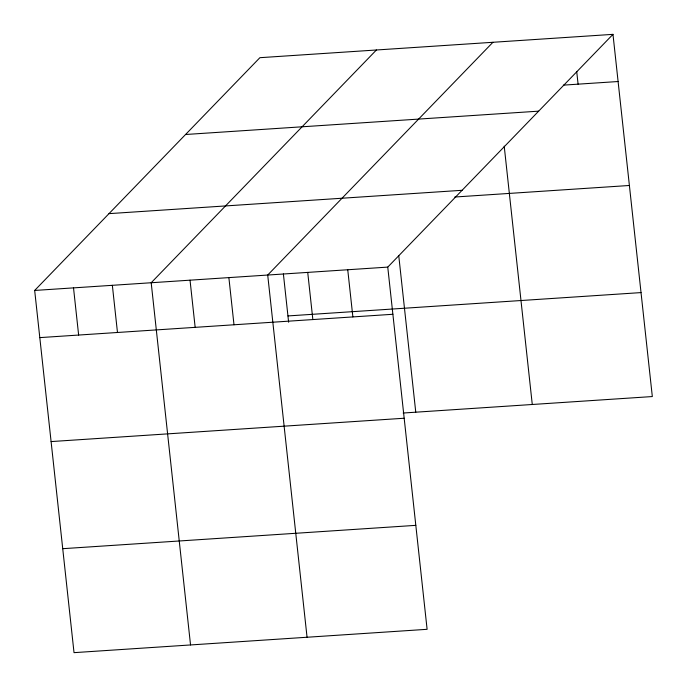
<?xml version="1.0" encoding="UTF-8"?>
<svg xmlns="http://www.w3.org/2000/svg" width="687" height="687" viewBox="0 0 687 687"><rect width="100%" height="100%" fill="white"/><g stroke="black" fill="none" stroke-linecap="round" stroke-linejoin="round"><path stroke-width="1.03" d="M612.976 34.35L387.76 267.106L427.108 629.309L74.024 652.65L34.676 290.446L259.892 57.691L612.976 34.35L652.324 396.554L403.166 413.024M376.416 49.988L151.192 282.743L190.539 644.947M492.931 42.285L267.707 275.04L307.055 637.244M563.34 85.136L618.102 81.521M185.576 134.497L538.651 111.157M109.001 213.64L462.076 190.299M454.76 197.023L629.395 185.481M34.676 290.446L387.76 267.106M287.947 315.934L641.031 292.593M39.803 337.618L392.878 314.277M51.096 441.578L404.171 418.237M62.732 548.69L415.807 525.349M576.719 71.585L578.085 84.166M504.215 146.159L532.279 404.488M398.761 255.727L415.764 412.191M347.742 269.751L352.869 316.922M307.724 272.395L312.851 319.567M283.387 273.924L288.634 322.237M228.874 277.608L233.992 324.779M190.033 280.176L195.16 327.347M112.35 285.311L117.477 332.482M73.518 287.879L78.636 335.05"/></g></svg>
